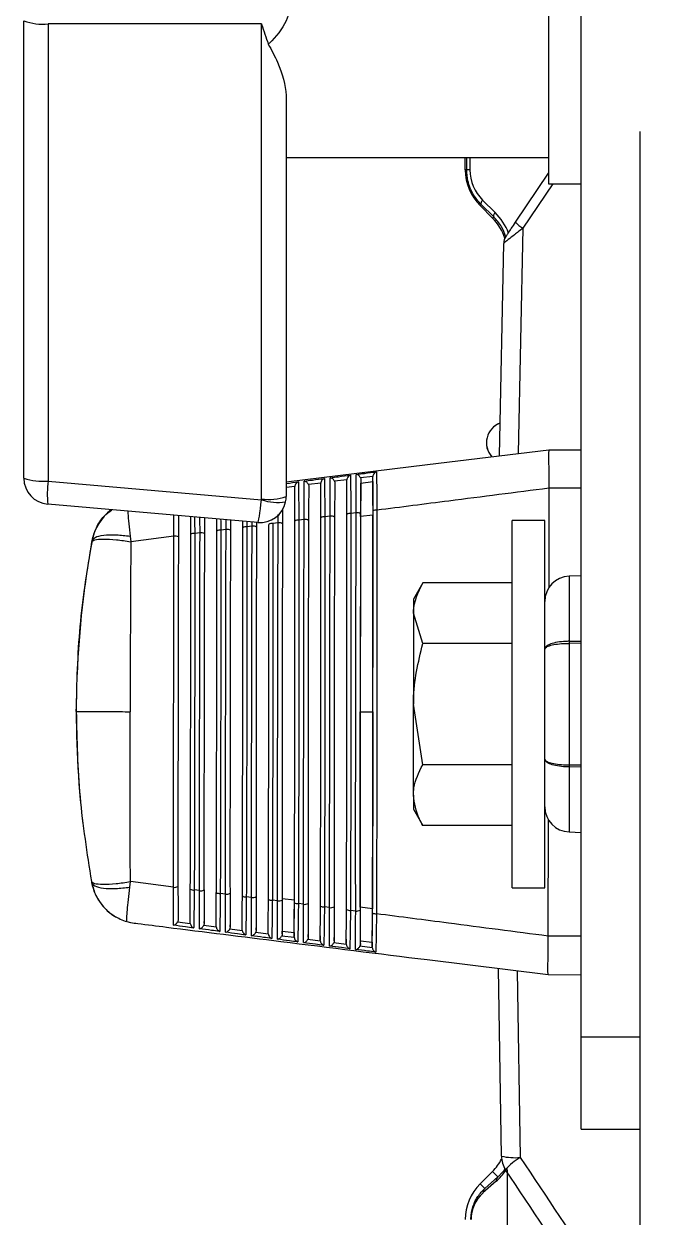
# Model space of a CAD drawing. Extents: x 6 to 134, y 3 to 97.
# Drawn here: x 123.631 to 125.146, y 40.295 to 43.136 of the extents above; entities that cross this region are included whole.
import ezdxf

# ---------------------------------------------------------------- set-up
doc = ezdxf.new("R2010")
doc.units = 0
doc.header["$MEASUREMENT"] = 0
doc.layers.add('OBJECT', color=7, linetype='CONTINUOUS')

msp = doc.modelspace()

# ---------------------------------------------------------------- linework, layer by layer
at = {"layer": 'OBJECT'}
for p, q in [((124.9586, 40.7239), (124.9586, 49.6965)), ((124.8806, 43.6303), (124.8806, 42.7553)), ((123.6306, 42.0547), (123.6306, 43.1433)), ((124.1968, 43.1363), (123.6888, 43.1363)), ((123.6888, 43.1363), (123.6888, 42.0476)), ((124.1968, 42.0047), (124.1968, 43.1363)), ((124.2556, 42.9564), (124.2556, 42.011)), ((125.0986, 40.0165), (125.0986, 42.8801)), ((124.2556, 42.8178), (124.8806, 42.8178)), ((124.6823, 42.7885), (124.6823, 42.8178)), ((124.6856, 42.7885), (124.6856, 42.8178)), ((124.6933, 42.8178), (124.6933, 42.7885)), ((124.6856, 42.7885), (124.6823, 42.7885)), ((124.6933, 42.7885), (124.6856, 42.7885)), ((124.802, 42.6641), (124.8806, 42.7805)), ((124.8908, 42.7553), (124.8194, 42.6495)), ((124.8806, 42.7553), (124.9586, 42.7553)), ((124.72, 42.7062), (124.7175, 42.7037)), ((124.7499, 42.6767), (124.72, 42.7062)), ((124.7233, 42.7168), (124.7532, 42.6873)), ((124.7472, 42.674), (124.7175, 42.7037)), ((124.7499, 42.6767), (124.7472, 42.674)), ((124.8194, 42.6495), (124.8084, 42.1134)), ((124.7636, 42.1082), (124.7737, 42.6136)), ((124.5926, 42.0872), (124.8813, 42.1223)), ((124.8813, 42.1223), (124.9586, 42.1222)), ((124.8813, 42.1223), (124.8813, 42.1223)), ((124.2556, 42.0461), (124.5926, 42.0872)), ((124.4619, 42.0587), (124.4328, 42.055)), ((124.4618, 42.0573), (124.4619, 42.0587)), ((124.4618, 42.0463), (124.4618, 42.0573)), ((123.6888, 42.0476), (124.1966, 42.0032)), ((124.276, 42.0349), (124.2556, 42.0322)), ((124.2758, 42.033), (124.276, 42.0349)), ((124.3379, 42.0428), (124.3087, 42.0391)), ((124.3095, 42.0348), (124.3095, 42.0278)), ((124.3378, 42.0411), (124.3379, 42.0428)), ((124.3999, 42.0508), (124.3708, 42.047)), ((124.3716, 42.0429), (124.3715, 42.0353)), ((124.3998, 42.0492), (124.3999, 42.0508)), ((124.4336, 42.051), (124.4336, 42.0429)), ((124.4336, 42.0429), (124.4618, 42.0463)), ((124.8812, 42.0305), (124.8809, 41.793)), ((124.8812, 42.0307), (124.8812, 42.0305)), ((124.9586, 42.0306), (124.8812, 42.0307)), ((124.1877, 41.9487), (123.6877, 41.9924)), ((124.4223, 41.9719), (124.4098, 41.9703)), ((124.0902, 41.9287), (124.0902, 41.9572)), ((124.123, 41.9544), (124.1229, 41.9303)), ((124.1523, 41.9366), (124.1522, 41.9518)), ((124.1616, 41.951), (124.1617, 41.9386)), ((124.1743, 41.9402), (124.1617, 41.9386)), ((124.1743, 41.9402), (124.1743, 41.9499)), ((124.1849, 41.9489), (124.1848, 41.9382)), ((124.2363, 41.9481), (124.2238, 41.9465)), ((124.2983, 41.956), (124.2858, 41.9544)), ((124.3603, 41.964), (124.3478, 41.9624)), ((124.4622, 41.9662), (124.4329, 41.963)), ((124.8716, 41.954), (124.7936, 41.954)), ((124.7936, 41.079), (124.7936, 41.954)), ((124.8716, 41.079), (124.8716, 41.954)), ((123.884, 41.9164), (123.8854, 41.9032)), ((123.9883, 41.9164), (123.8854, 41.9032)), ((124.0503, 41.9243), (124.0377, 41.9227)), ((124.1123, 41.9322), (124.0997, 41.9306)), ((123.7926, 41.9029), (123.7931, 41.9053)), ((124.5809, 41.8052), (124.5586, 41.7665)), ((124.7936, 41.8052), (124.5809, 41.8052)), ((124.9586, 41.8219), (124.9295, 41.8209)), ((124.9295, 41.8209), (124.9295, 41.6661)), ((124.5586, 41.7665), (124.5586, 41.733)), ((124.5809, 41.6608), (124.5586, 41.733)), ((124.5586, 41.733), (124.5586, 41.5165)), ((124.7936, 41.6608), (124.5809, 41.6608)), ((124.9295, 41.6661), (124.9586, 41.6664)), ((124.9586, 41.6614), (124.9295, 41.6612)), ((124.9295, 41.6612), (124.9295, 41.3718)), ((124.5809, 41.3722), (124.5586, 41.5165)), ((124.5586, 41.3), (124.5586, 41.5165)), ((124.4319, 41.4978), (124.4621, 41.4978)), ((124.7936, 41.3722), (124.5809, 41.3722)), ((124.9295, 41.3718), (124.9586, 41.3716)), ((124.9586, 41.3667), (124.9295, 41.3669)), ((124.9295, 41.3669), (124.9295, 41.2121)), ((124.5586, 41.3), (124.5586, 41.2665)), ((124.5586, 41.2665), (124.5809, 41.2278)), ((124.8798, 40.964), (124.8802, 41.2412)), ((124.7936, 41.2278), (124.5809, 41.2278)), ((124.9295, 41.2121), (124.9586, 41.2111)), ((123.7916, 41.0944), (123.7921, 41.0919)), ((123.883, 41.0807), (123.8844, 41.0938)), ((123.9873, 41.0804), (123.8844, 41.0938)), ((124.0493, 41.0723), (124.0366, 41.0739)), ((124.1112, 41.0642), (124.0986, 41.0659)), ((124.7936, 41.079), (124.8716, 41.079)), ((124.1732, 41.0561), (124.1606, 41.0578)), ((124.2352, 41.048), (124.2226, 41.0497)), ((124.275, 41.05), (124.2459, 41.0531)), ((124.2972, 41.0399), (124.2846, 41.0416)), ((124.3591, 41.0319), (124.3466, 41.0335)), ((124.4611, 41.0294), (124.4318, 41.0327)), ((123.8575, 41.0056), (123.8575, 41.0056)), ((124.4211, 41.0238), (124.4086, 41.0254)), ((123.8756, 40.9985), (123.8848, 40.9962)), ((123.997, 40.9981), (124.0268, 40.9941)), ((124.0591, 40.9898), (124.0887, 40.9858)), ((124.0602, 40.9948), (124.0602, 40.9989)), ((124.1212, 40.9815), (124.1507, 40.9776)), ((124.1222, 40.9864), (124.1222, 40.9912)), ((124.1832, 40.9733), (124.2127, 40.9694)), ((124.1842, 40.9779), (124.1842, 40.9835)), ((124.2462, 40.9696), (124.2462, 40.9759)), ((124.2462, 40.9759), (124.2745, 40.9724)), ((124.2453, 40.9651), (124.2746, 40.9612)), ((124.2745, 40.9724), (124.2745, 40.9631)), ((124.3073, 40.9569), (124.3366, 40.9531)), ((124.3082, 40.9612), (124.3082, 40.9682)), ((124.3365, 40.9647), (124.3364, 40.9548)), ((124.3694, 40.9488), (124.3985, 40.945)), ((124.3702, 40.9529), (124.3702, 40.9605)), ((124.3984, 40.957), (124.3984, 40.9465)), ((124.4322, 40.9446), (124.4322, 40.9528)), ((124.4322, 40.9528), (124.4604, 40.9493)), ((124.4604, 40.9493), (124.4604, 40.9383)), ((124.8798, 40.9638), (124.8798, 40.964)), ((124.9586, 40.9637), (124.8798, 40.9638)), ((124.4314, 40.9407), (124.4605, 40.9369)), ((124.5911, 40.9081), (124.8797, 40.8723)), ((124.7682, 40.4401), (124.7615, 40.8869)), ((124.8062, 40.8814), (124.8132, 40.437)), ((124.8797, 40.8723), (124.9586, 40.8722)), ((124.8797, 40.8723), (124.8797, 40.8723)), ((124.9586, 40.7239), (125.0986, 40.7239)), ((124.9586, 40.5045), (124.9586, 40.7239)), ((124.9586, 40.5045), (125.0986, 40.5045)), ((124.7831, 39.9633), (124.7831, 40.4082)), ((124.7175, 40.374), (124.7472, 40.4037)), ((124.7559, 40.3803), (124.7244, 40.3524)), ((124.7285, 40.363), (124.76, 40.3909)), ((124.76, 40.3909), (124.7472, 40.4037)), ((124.7285, 40.363), (124.7175, 40.374))]:
    msp.add_line(p, q, dxfattribs=at)
at = {"layer": 'OBJECT', "flags": 128}
for points in [[(124.7233, 42.7168), (124.7221, 42.7151), (124.7211, 42.7134), (124.7203, 42.7119), (124.7197, 42.7104), (124.7194, 42.709), (124.7194, 42.7079), (124.7195, 42.7069), (124.72, 42.7062)], [(124.7532, 42.6873), (124.752, 42.6856), (124.751, 42.6839), (124.7502, 42.6824), (124.7497, 42.6809), (124.7493, 42.6795), (124.7493, 42.6784), (124.7495, 42.6774), (124.7499, 42.6767)]]:
    msp.add_lwpolyline(points, dxfattribs=at)
at = {"layer": 'OBJECT'}
for centre, radius, start, end in [((123.6751, 43.2669), 0.1313, 250.1945, 275.9623), ((124.8023, 42.7885), 0.12, 180, 225), ((124.6623, 42.5891), 0.12, 17.7869, 45), ((124.8512, 42.7049), 0.0638, 219.6674, 240.1838), ((124.8037, 42.613), 0.03, 145.9732, 178.8575), ((124.7825, 42.1388), 0.05, 110.3697, 221.5031), ((124.7826, 42.1388), 0.05, 110.8991, 221.4727), ((123.6751, 42.1783), 0.1313, 250.1945, 275.9623), ((123.6931, 42.0547), 0.0625, 180, 265), ((123.9088, 42.0157), 0.2224, 171.7405, 186.0025), ((124.1931, 42.011), 0.0625, 265, 348.19), ((124.1893, 42.0047), 0.0075, 348.19, 0), ((124.2358, 42.1194), 0.1227, 251.3496, 278.6504), ((124.212, 42.1421), 0.1382, 263.6686, 288.3835), ((124.1931, 42.011), 0.0625, 348.19, 0), ((123.9111, 41.8835), 0.12, 127.0782, 169.5144), ((124.4077, 41.9575), 0.013, 80.5814, 124.4976), ((124.4249, 41.9575), 0.0146, 56.9435, 100.0609), ((124.4697, 41.9656), 0.0128, 80.4938, 124.9625), ((124.1769, 41.925), 0.0154, 58.7774, 99.6117), ((124.2216, 41.9332), 0.0135, 80.8584, 123.0781), ((124.2389, 41.9332), 0.0152, 58.3134, 99.7274), ((124.2836, 41.9413), 0.0133, 80.7637, 123.5554), ((124.3009, 41.9413), 0.015, 57.853, 99.8407), ((124.3457, 41.9494), 0.0131, 80.6713, 124.0286), ((124.3629, 41.9494), 0.0148, 57.3964, 99.9519), ((123.9909, 41.9006), 0.016, 60.1919, 99.2514), ((124.0355, 41.9089), 0.014, 81.1574, 121.6211), ((124.0529, 41.9088), 0.0158, 59.7167, 99.3738), ((124.0976, 41.917), 0.0138, 81.0552, 122.111), ((124.1149, 41.9169), 0.0156, 59.2451, 99.4939), ((124.1596, 41.9251), 0.0136, 80.9556, 122.5967), ((126.0055, 41.4959), 2.25, 169.5144, 177.6694), ((124.9316, 41.761), 0.06, 92, 180), ((125.1836, 41.6636), 0.2541, 179.4462, 180.5538), ((126.0055, 41.4959), 2.25, 178.96, 186.7394), ((125.1836, 41.3694), 0.2541, 179.4462, 180.5538), ((124.9316, 41.272), 0.06, 180, 268), ((123.9101, 41.1135), 0.12, 190.3419, 244.0063), ((123.9899, 41.0962), 0.016, 260.6049, 299.6644), ((124.0345, 41.0878), 0.014, 238.2352, 278.699), ((124.0519, 41.0878), 0.0158, 260.4826, 300.1397), ((124.0965, 41.0795), 0.0138, 237.7453, 278.8011), ((124.1138, 41.0795), 0.0156, 260.3624, 300.6112), ((124.1585, 41.0712), 0.0136, 237.2597, 278.9007), ((124.1758, 41.0712), 0.0154, 260.2446, 301.0789), ((124.2205, 41.063), 0.0135, 236.7782, 278.9979), ((124.2378, 41.063), 0.0152, 260.129, 301.543), ((124.2825, 41.0547), 0.0133, 236.3009, 279.0927), ((124.2998, 41.0547), 0.015, 260.0156, 302.0033), ((124.3445, 41.0465), 0.0131, 235.8277, 279.185), ((124.3617, 41.0464), 0.0148, 259.9044, 302.4599), ((124.4065, 41.0382), 0.013, 235.3587, 279.2749), ((124.4237, 41.0382), 0.0146, 259.7955, 302.9128), ((124.4686, 41.03), 0.0128, 234.8938, 279.3625), ((124.6623, 40.4885), 0.12, 315, 332.4204), ((124.8015, 40.592), 0.1555, 257.6215, 274.3019), ((124.8282, 40.441), 0.06, 180.8575, 213.7418), ((124.8743, 40.3285), 0.1245, 119.4185, 140.5048), ((124.7701, 40.3809), 0.0142, 135.5489, 182.6045), ((124.8023, 40.2891), 0.12, 135, 180), ((124.7386, 40.353), 0.0142, 135.5489, 182.6045)]:
    msp.add_arc(centre, radius, start, end, dxfattribs=at)
for centre, major_axis, ratio, start_param, end_param in [((124.7941, 42.7885), (0.1008, 0), 0.999953, 3.141593, 3.933856), ((124.6564, 42.5891), (0.1379, 0), 0.999953, 0.360968, 0.792263), ((124.1931, 42.011), (0.0054, 0.0623), 0.067136, 3.141593, 4.593532), ((124.3809, 41.4979), (0.0028, 2.2143), 0.008727, 4.498356, 4.926421), ((124.4511, 41.4978), (0.0028, 2.217), 0.008727, 1.356281, 1.785312), ((124.4429, 41.4978), (0.0028, 2.2176), 0.008727, 4.494993, 4.929785), ((124.1949, 41.4981), (0.0028, 2.2046), 0.008727, 4.508493, 4.916285), ((124.2651, 41.498), (0.0028, 2.2072), 0.008727, 1.366399, 1.775193), ((124.2569, 41.498), (0.0028, 2.2078), 0.008727, 4.505106, 4.919672), ((124.3271, 41.498), (0.0028, 2.2105), 0.008727, 1.363019, 1.778574), ((124.3189, 41.498), (0.0028, 2.2111), 0.008727, 4.501727, 4.923051), ((124.3891, 41.4979), (0.0028, 2.2137), 0.008727, 1.359646, 1.781947), ((124.0171, 41.4983), (0.0028, 2.1942), 0.008727, 1.380004, 1.761588), ((124.0089, 41.4984), (0.0028, 2.1948), 0.008727, 4.518704, 4.906074), ((124.0791, 41.4983), (0.0028, 2.1975), 0.008727, 1.376591, 1.765002), ((124.0709, 41.4983), (0.0028, 2.1981), 0.008727, 4.515292, 4.909486), ((124.1411, 41.4982), (0.0028, 2.2007), 0.008727, 1.373185, 1.768407), ((124.1329, 41.4982), (0.0028, 2.2013), 0.008727, 4.511889, 4.912889), ((124.2031, 41.4981), (0.0028, 2.204), 0.008727, 1.369788, 1.771804), ((124.6594, 40.4885), (0.1453, 0), 0.996752, 5.439095, 5.672127), ((124.7808, 40.2891), (0.0849, 0), 0.996752, 2.297502, 3.141593)]:
    msp.add_ellipse(centre, major_axis=major_axis, ratio=ratio, start_param=start_param, end_param=end_param, dxfattribs=at)
for points, knots in [([(124.213, 43.2975), (124.2237, 43.2866), (124.2402, 43.2698), (124.2583, 43.2385), (124.2684, 43.2062), (124.2665, 43.1717), (124.2517, 43.1304), (124.2308, 43.1047), (124.2138, 43.0888), (124.213, 43.088)], [0, 0, 0, 0, 0.190457, 0.293194, 0.446601, 0.600717, 0.707922, 0.98553, 1, 1, 1, 1]), ([(124.1968, 43.1363), (124.1969, 43.136), (124.2023, 43.1198), (124.2077, 43.1038), (124.213, 43.088)], [0, 0, 0, 0, 0.017276, 1, 1, 1, 1]), ([(124.213, 43.088), (124.2207, 43.0737), (124.2426, 43.0329), (124.2547, 42.9871), (124.2555, 42.9595), (124.2556, 42.9564)], [0, 0, 0, 0, 0.324577, 0.922742, 1, 1, 1, 1]), ([(124.72, 42.7062), (124.7137, 42.7135), (124.6996, 42.7296), (124.6876, 42.7589), (124.6862, 42.7799), (124.6856, 42.7885)], [0, 0, 0, 0, 0.324417, 0.721533, 1, 1, 1, 1]), ([(124.7786, 42.6293), (124.7757, 42.6375), (124.7692, 42.6558), (124.7568, 42.6693), (124.7499, 42.6767)], [0, 0, 0, 0, 0.449279, 1, 1, 1, 1]), ([(124.8194, 42.6495), (124.8125, 42.6442), (124.7997, 42.6345), (124.7855, 42.6235), (124.7779, 42.6174), (124.7743, 42.6144), (124.7739, 42.6138), (124.7737, 42.6136)], [0, 0, 0, 0, 0.304114, 0.568602, 0.748, 0.871127, 1, 1, 1, 1]), ([(124.7788, 42.6298), (124.779, 42.6299), (124.7792, 42.6302), (124.7811, 42.6331), (124.7851, 42.6391), (124.7924, 42.6499), (124.7986, 42.659), (124.802, 42.6641)], [0, 0, 0, 0, 0.105248, 0.21011, 0.376734, 0.652861, 1, 1, 1, 1]), ([(124.8813, 42.1223), (124.881, 42.1209), (124.8804, 42.1182), (124.8806, 42.0974), (124.8813, 42.0677), (124.8812, 42.0428), (124.8812, 42.0307)], [0, 0, 0, 0, 0.253584, 0.507165, 0.760847, 1, 1, 1, 1]), ([(124.2984, 42.0475), (124.305, 42.0484), (124.321, 42.0504), (124.3371, 42.0525), (124.3465, 42.0537)], [0, 0, 0, 0, 0.412497, 1, 1, 1, 1]), ([(124.3465, 42.0537), (124.3465, 42.0537), (124.3457, 42.0534), (124.3437, 42.0523), (124.341, 42.0499), (124.3388, 42.0464), (124.3382, 42.0439), (124.3379, 42.0428)], [0, 0, 0, 0, 0.007883, 0.210618, 0.547453, 0.798165, 1, 1, 1, 1]), ([(124.3465, 42.0537), (124.3465, 42.053), (124.3466, 42.0506), (124.3468, 42.0417), (124.3471, 42.0212), (124.3475, 41.9915), (124.3477, 41.9705), (124.3478, 41.9624)], [0, 0, 0, 0, 0.059218, 0.209832, 0.510595, 0.811653, 1, 1, 1, 1]), ([(124.3603, 41.964), (124.3603, 41.9704), (124.3602, 41.99), (124.3601, 42.0193), (124.3602, 42.042), (124.3603, 42.052), (124.3604, 42.0548), (124.3604, 42.0555)], [0, 0, 0, 0, 0.150136, 0.453531, 0.756488, 0.940721, 1, 1, 1, 1]), ([(124.3604, 42.0555), (124.367, 42.0564), (124.3831, 42.0584), (124.3991, 42.0605), (124.4085, 42.0617)], [0, 0, 0, 0, 0.412528, 1, 1, 1, 1]), ([(124.3708, 42.047), (124.3703, 42.048), (124.3692, 42.0502), (124.3664, 42.053), (124.3634, 42.0548), (124.3613, 42.0554), (124.3604, 42.0555), (124.3604, 42.0555)], [0, 0, 0, 0, 0.203476, 0.450054, 0.773099, 0.991938, 1, 1, 1, 1]), ([(124.4085, 42.0617), (124.4085, 42.0617), (124.4076, 42.0614), (124.4055, 42.0603), (124.4029, 42.0577), (124.4007, 42.0543), (124.4002, 42.0519), (124.3999, 42.0508)], [0, 0, 0, 0, 0.007812, 0.231081, 0.559204, 0.802812, 1, 1, 1, 1]), ([(124.4085, 42.0617), (124.4085, 42.061), (124.4086, 42.0587), (124.4088, 42.0502), (124.4091, 42.03), (124.4095, 42.0002), (124.4097, 41.9788), (124.4098, 41.9703)], [0, 0, 0, 0, 0.059495, 0.208459, 0.505892, 0.803608, 1, 1, 1, 1]), ([(124.4223, 41.9719), (124.4223, 41.9784), (124.4222, 41.9979), (124.4221, 42.0272), (124.4222, 42.0501), (124.4223, 42.06), (124.4224, 42.0628), (124.4224, 42.0635)], [0, 0, 0, 0, 0.1485033, 0.4485957, 0.7482556, 0.9404445, 1, 1, 1, 1]), ([(124.4224, 42.0635), (124.429, 42.0643), (124.4451, 42.0664), (124.4611, 42.0684), (124.4705, 42.0696)], [0, 0, 0, 0, 0.412557, 1, 1, 1, 1]), ([(124.4328, 42.055), (124.4324, 42.056), (124.4314, 42.0579), (124.429, 42.0606), (124.426, 42.0627), (124.4236, 42.0633), (124.4225, 42.0635), (124.4224, 42.0635)], [0, 0, 0, 0, 0.199298, 0.397083, 0.7009, 0.992023, 1, 1, 1, 1]), ([(124.4328, 42.055), (124.4332, 42.0539), (124.4335, 42.0526), (124.4336, 42.0512), (124.4336, 42.051)], [0, 0, 0, 0, 0.843628, 1, 1, 1, 1]), ([(124.4624, 41.9761), (124.4624, 41.9879), (124.4623, 42.0116), (124.4621, 42.0413), (124.4619, 42.0518), (124.4618, 42.0573)], [0, 0, 0, 0, 0.324207, 0.64849, 1, 1, 1, 1]), ([(124.4705, 42.0696), (124.4705, 42.0696), (124.4695, 42.0693), (124.4674, 42.0682), (124.4647, 42.0656), (124.4627, 42.0621), (124.4621, 42.0598), (124.4619, 42.0587)], [0, 0, 0, 0, 0.007744, 0.250695, 0.570354, 0.807208, 1, 1, 1, 1]), ([(124.4705, 42.0696), (124.4705, 42.069), (124.4706, 42.0668), (124.4708, 42.0585), (124.4711, 42.0388), (124.4715, 42.009), (124.4718, 41.9872), (124.4719, 41.9782)], [0, 0, 0, 0, 0.059775, 0.207161, 0.501412, 0.795934, 1, 1, 1, 1]), ([(124.2556, 42.0419), (124.2558, 42.042), (124.2654, 42.0432), (124.2751, 42.0445), (124.2845, 42.0457)], [0, 0, 0, 0, 0.021094, 1, 1, 1, 1]), ([(124.2763, 41.9524), (124.2763, 41.9643), (124.2762, 41.988), (124.2761, 42.0169), (124.2759, 42.0277), (124.2758, 42.033)], [0, 0, 0, 0, 0.336461, 0.673003, 1, 1, 1, 1]), ([(124.2845, 42.0457), (124.2844, 42.0457), (124.2838, 42.0454), (124.2818, 42.0444), (124.2792, 42.042), (124.2769, 42.0384), (124.2762, 42.036), (124.276, 42.0349)], [0, 0, 0, 0, 0.007956, 0.189278, 0.535067, 0.793252, 1, 1, 1, 1]), ([(124.2845, 42.0457), (124.2845, 42.045), (124.2846, 42.0424), (124.2848, 42.0332), (124.2851, 42.0123), (124.2855, 41.9827), (124.2857, 41.9621), (124.2858, 41.9544)], [0, 0, 0, 0, 0.0589431, 0.2112846, 0.5155345, 0.8200925, 1, 1, 1, 1]), ([(124.2983, 41.956), (124.2983, 41.9625), (124.2982, 41.9821), (124.2981, 42.0115), (124.2982, 42.034), (124.2983, 42.0439), (124.2984, 42.0468), (124.2984, 42.0475)], [0, 0, 0, 0, 0.151845, 0.458695, 0.765103, 0.940995, 1, 1, 1, 1]), ([(124.3087, 42.0391), (124.3082, 42.0401), (124.307, 42.0423), (124.3042, 42.0451), (124.3013, 42.0468), (124.2992, 42.0474), (124.2984, 42.0475), (124.2984, 42.0475)], [0, 0, 0, 0, 0.2074879, 0.4604428, 0.7908055, 0.9918501, 1, 1, 1, 1]), ([(124.3087, 42.0391), (124.3087, 42.039), (124.3092, 42.0379), (124.3095, 42.0364), (124.3095, 42.035), (124.3095, 42.0348)], [0, 0, 0, 0, 0.022497, 0.828092, 1, 1, 1, 1]), ([(124.3095, 42.0348), (124.3094, 42.0293), (124.3092, 42.0185), (124.309, 41.9894), (124.3089, 41.9658), (124.3088, 41.954)], [0, 0, 0, 0, 0.332714, 0.665366, 1, 1, 1, 1]), ([(124.3383, 41.9603), (124.3383, 41.9721), (124.3383, 41.9959), (124.3381, 42.025), (124.3379, 42.0357), (124.3378, 42.0411)], [0, 0, 0, 0, 0.332167, 0.664414, 1, 1, 1, 1]), ([(124.3708, 42.047), (124.3711, 42.0459), (124.3715, 42.0445), (124.3716, 42.0431), (124.3716, 42.0429)], [0, 0, 0, 0, 0.835977, 1, 1, 1, 1]), ([(124.3716, 42.0429), (124.3715, 42.0377), (124.3712, 42.0272), (124.371, 41.9982), (124.3709, 41.9741), (124.3708, 41.9619)], [0, 0, 0, 0, 0.3284365, 0.6568141, 1, 1, 1, 1]), ([(124.4003, 41.9682), (124.4003, 41.98), (124.4003, 42.0037), (124.4001, 42.0332), (124.3999, 42.0438), (124.3998, 42.0492)], [0, 0, 0, 0, 0.328087, 0.656253, 1, 1, 1, 1]), ([(124.4336, 42.051), (124.4335, 42.0459), (124.4333, 42.0358), (124.433, 42.0069), (124.4329, 41.9825), (124.4328, 41.9698)], [0, 0, 0, 0, 0.324373, 0.64869, 1, 1, 1, 1]), ([(124.4329, 41.963), (124.433, 41.9759), (124.4331, 42.0018), (124.4333, 42.0282), (124.4335, 42.0391), (124.4336, 42.0429)], [0, 0, 0, 0, 0.396562, 0.793191, 1, 1, 1, 1]), ([(124.4618, 42.0463), (124.4619, 42.0387), (124.4621, 42.0236), (124.4622, 41.9936), (124.4622, 41.9735), (124.4622, 41.9662)], [0, 0, 0, 0, 0.390004, 0.779955, 1, 1, 1, 1]), ([(124.8812, 42.0305), (124.8018, 42.0204), (124.6654, 42.003), (124.529, 41.9855), (124.4719, 41.9782)], [0, 0, 0, 0, 0.5814492, 1, 1, 1, 1]), ([(123.7931, 41.9053), (123.796, 41.9159), (123.8018, 41.9371), (123.8187, 41.9627), (123.8337, 41.9743), (123.8401, 41.9791)], [0, 0, 0, 0, 0.366945, 0.73389, 1, 1, 1, 1]), ([(123.8781, 41.9758), (123.8782, 41.9741), (123.8788, 41.9667), (123.8807, 41.9466), (123.8829, 41.9264), (123.884, 41.9164)], [0, 0, 0, 0, 0.12546, 0.56273, 1, 1, 1, 1]), ([(124.2363, 41.9481), (124.2363, 41.9548), (124.2362, 41.962), (124.2362, 41.968), (124.2362, 41.9683)], [0, 0, 0, 0, 0.946162, 1, 1, 1, 1]), ([(124.247, 41.9813), (124.247, 41.9806), (124.2469, 41.9709), (124.2469, 41.9581), (124.2468, 41.9461)], [0, 0, 0, 0, 0.0671159, 1, 1, 1, 1]), ([(124.4098, 41.9703), (124.4098, 41.9638), (124.4099, 41.9312), (124.4099, 41.7933), (124.4098, 41.5721), (124.4094, 41.2875), (124.4089, 41.1132), (124.4086, 41.0254)], [0, 0, 0, 0, 0.021019, 0.105105, 0.442277, 0.719147, 1, 1, 1, 1]), ([(124.4211, 41.0238), (124.4211, 41.0303), (124.4211, 41.0629), (124.421, 41.2008), (124.4211, 41.4224), (124.4216, 41.7082), (124.4221, 41.8836), (124.4223, 41.9719)], [0, 0, 0, 0, 0.020946, 0.104745, 0.440757, 0.718361, 1, 1, 1, 1]), ([(124.4719, 41.9782), (124.4719, 41.9717), (124.4719, 41.9391), (124.4719, 41.8014), (124.4718, 41.5776), (124.4714, 41.2874), (124.4709, 41.1078), (124.4706, 41.0173)], [0, 0, 0, 0, 0.020664, 0.10333, 0.434805, 0.715264, 1, 1, 1, 1]), ([(123.9883, 41.9164), (123.9883, 41.9229), (123.9882, 41.941), (123.9882, 41.9564), (123.9881, 41.9662)], [0, 0, 0, 0, 0.363039, 1, 1, 1, 1]), ([(123.9992, 41.9652), (123.9991, 41.9579), (123.999, 41.9429), (123.9989, 41.9241), (123.9989, 41.9145)], [0, 0, 0, 0, 0.491149, 1, 1, 1, 1]), ([(124.0282, 41.9208), (124.0282, 41.9332), (124.0282, 41.9487), (124.0281, 41.9603), (124.0281, 41.9627)], [0, 0, 0, 0, 0.798567, 1, 1, 1, 1]), ([(124.0372, 41.9619), (124.0373, 41.9547), (124.0375, 41.9426), (124.0376, 41.9285), (124.0377, 41.9227)], [0, 0, 0, 0, 0.5871241, 1, 1, 1, 1]), ([(124.0503, 41.9243), (124.0503, 41.9309), (124.0502, 41.944), (124.0502, 41.9552), (124.0502, 41.9607)], [0, 0, 0, 0, 0.503088, 1, 1, 1, 1]), ([(124.061, 41.9598), (124.061, 41.9571), (124.0609, 41.9464), (124.0609, 41.9327), (124.0609, 41.9224)], [0, 0, 0, 0, 0.248443, 1, 1, 1, 1]), ([(124.0994, 41.9564), (124.0995, 41.954), (124.0995, 41.9462), (124.0996, 41.937), (124.0997, 41.9306)], [0, 0, 0, 0, 0.302084, 1, 1, 1, 1]), ([(124.1123, 41.9322), (124.1123, 41.9389), (124.1122, 41.9471), (124.1122, 41.9541), (124.1122, 41.9553)], [0, 0, 0, 0, 0.821055, 1, 1, 1, 1]), ([(124.1732, 41.0561), (124.1732, 41.0627), (124.1732, 41.0953), (124.1732, 41.2335), (124.1733, 41.4449), (124.1737, 41.7086), (124.1741, 41.8627), (124.1743, 41.9402)], [0, 0, 0, 0, 0.022484, 0.112433, 0.473117, 0.735079, 1, 1, 1, 1]), ([(124.2238, 41.9465), (124.2238, 41.94), (124.2238, 41.9073), (124.2238, 41.7692), (124.2237, 41.5558), (124.2233, 41.2877), (124.2228, 41.1293), (124.2226, 41.0497)], [0, 0, 0, 0, 0.02216, 0.110811, 0.466294, 0.731564, 1, 1, 1, 1]), ([(124.2352, 41.048), (124.2352, 41.0546), (124.2352, 41.0872), (124.2351, 41.2253), (124.2352, 41.4393), (124.2357, 41.7085), (124.2361, 41.8679), (124.2363, 41.9481)], [0, 0, 0, 0, 0.022079, 0.110408, 0.464595, 0.730691, 1, 1, 1, 1]), ([(124.2858, 41.9544), (124.2858, 41.9479), (124.2858, 41.9153), (124.2858, 41.7772), (124.2857, 41.5612), (124.2853, 41.2876), (124.2849, 41.1239), (124.2846, 41.0416)], [0, 0, 0, 0, 0.0217658, 0.1088425, 0.4580073, 0.72729, 1, 1, 1, 1]), ([(124.2972, 41.0399), (124.2972, 41.0465), (124.2971, 41.0791), (124.2971, 41.2172), (124.2972, 41.4337), (124.2976, 41.7084), (124.2981, 41.8731), (124.2983, 41.956)], [0, 0, 0, 0, 0.021688, 0.108454, 0.456371, 0.726448, 1, 1, 1, 1]), ([(124.3478, 41.9624), (124.3478, 41.9558), (124.3478, 41.9232), (124.3479, 41.7853), (124.3478, 41.5667), (124.3474, 41.2875), (124.3469, 41.1185), (124.3466, 41.0335)], [0, 0, 0, 0, 0.021386, 0.106942, 0.450006, 0.723153, 1, 1, 1, 1]), ([(124.3591, 41.0319), (124.3591, 41.0384), (124.3591, 41.071), (124.3591, 41.209), (124.3592, 41.4281), (124.3596, 41.7083), (124.3601, 41.8784), (124.3603, 41.964)], [0, 0, 0, 0, 0.021311, 0.106567, 0.448429, 0.72234, 1, 1, 1, 1]), ([(124.4329, 41.963), (124.4327, 41.8697), (124.4322, 41.7158), (124.432, 41.5595), (124.4319, 41.4978)], [0, 0, 0, 0, 0.6057656, 1, 1, 1, 1]), ([(124.4621, 41.4978), (124.4622, 41.5766), (124.4623, 41.7341), (124.4623, 41.8889), (124.4622, 41.9662)], [0, 0, 0, 0, 0.500491, 1, 1, 1, 1]), ([(123.7931, 41.9053), (123.7948, 41.9083), (123.7985, 41.9144), (123.8195, 41.9195), (123.8493, 41.9206), (123.8727, 41.9178), (123.884, 41.9164)], [0, 0, 0, 0, 0.2415614, 0.5, 0.7584386, 1, 1, 1, 1]), ([(123.9873, 41.0804), (123.9873, 41.0869), (123.9873, 41.1197), (123.9873, 41.2581), (123.9874, 41.4616), (123.9878, 41.7088), (123.9882, 41.847), (123.9883, 41.9164)], [0, 0, 0, 0, 0.023792, 0.118973, 0.500646, 0.749188, 1, 1, 1, 1]), ([(124.0377, 41.9227), (124.0377, 41.9161), (124.0377, 41.8834), (124.0377, 41.745), (124.0376, 41.5394), (124.0372, 41.2879), (124.0368, 41.1455), (124.0366, 41.0739)], [0, 0, 0, 0, 0.02343, 0.1171643, 0.4930361, 0.7452944, 1, 1, 1, 1]), ([(124.0493, 41.0723), (124.0493, 41.0788), (124.0493, 41.1116), (124.0492, 41.2499), (124.0494, 41.4561), (124.0498, 41.7087), (124.0501, 41.8522), (124.0503, 41.9243)], [0, 0, 0, 0, 0.023339, 0.11671, 0.491124, 0.744318, 1, 1, 1, 1]), ([(124.0997, 41.9306), (124.0997, 41.9241), (124.0997, 41.8914), (124.0998, 41.7531), (124.0996, 41.5449), (124.0992, 41.2878), (124.0988, 41.1401), (124.0986, 41.0659)], [0, 0, 0, 0, 0.022991, 0.114968, 0.483791, 0.740558, 1, 1, 1, 1]), ([(124.1112, 41.0642), (124.1112, 41.0707), (124.1112, 41.1035), (124.1112, 41.2417), (124.1113, 41.4505), (124.1117, 41.7086), (124.1121, 41.8575), (124.1123, 41.9322)], [0, 0, 0, 0, 0.0229036, 0.114532, 0.4819543, 0.7396177, 1, 1, 1, 1]), ([(124.1617, 41.9386), (124.1617, 41.932), (124.1617, 41.8993), (124.1618, 41.7611), (124.1617, 41.5503), (124.1613, 41.2877), (124.1608, 41.1347), (124.1606, 41.0578)], [0, 0, 0, 0, 0.022568, 0.112852, 0.474884, 0.735984, 1, 1, 1, 1]), ([(123.7926, 41.9029), (123.7942, 41.9047), (123.7975, 41.9084), (123.819, 41.9101), (123.8496, 41.9086), (123.8737, 41.9049), (123.8854, 41.9032)], [0, 0, 0, 0, 0.24117, 0.5, 0.75883, 1, 1, 1, 1]), ([(123.8854, 41.9032), (123.885, 41.8367), (123.8842, 41.7027), (123.884, 41.5669), (123.8839, 41.4985)], [0, 0, 0, 0, 0.496376, 1, 1, 1, 1]), ([(124.5586, 41.733), (124.5586, 41.7347), (124.559, 41.7591), (124.5704, 41.783), (124.5809, 41.8052)], [0, 0, 0, 0, 0.070214, 1, 1, 1, 1]), ([(124.5586, 41.5165), (124.5586, 41.5199), (124.559, 41.5687), (124.5704, 41.6164), (124.5809, 41.6608)], [0, 0, 0, 0, 0.0702136, 1, 1, 1, 1]), ([(124.9295, 41.6661), (124.9266, 41.666), (124.917, 41.6658), (124.9011, 41.664), (124.8849, 41.66), (124.8742, 41.6543), (124.8716, 41.6498), (124.8716, 41.6474), (124.8716, 41.6474)], [0, 0, 0, 0, 0.093063, 0.311107, 0.536526, 0.766298, 0.99553, 1, 1, 1, 1]), ([(124.8716, 41.6474), (124.8716, 41.6474), (124.8716, 41.6477), (124.8717, 41.6484), (124.8724, 41.65), (124.8755, 41.653), (124.8849, 41.6567), (124.9011, 41.6597), (124.917, 41.661), (124.9266, 41.6611), (124.9295, 41.6612)], [0, 0, 0, 0, 0.004468, 0.036716, 0.090608, 0.23434, 0.463858, 0.689062, 0.906977, 1, 1, 1, 1]), ([(123.7555, 41.4987), (123.7573, 41.4987), (123.7609, 41.4987), (123.7904, 41.4986), (123.8334, 41.4986), (123.8675, 41.4985), (123.8839, 41.4985)], [0, 0, 0, 0, 0.240773, 0.5, 0.759227, 1, 1, 1, 1]), ([(123.8844, 41.0938), (123.8841, 41.1604), (123.8837, 41.2944), (123.8838, 41.4301), (123.8839, 41.4985)], [0, 0, 0, 0, 0.496376, 1, 1, 1, 1]), ([(124.4318, 41.0327), (124.4317, 41.1259), (124.4317, 41.2799), (124.4319, 41.4362), (124.4319, 41.4978)], [0, 0, 0, 0, 0.605766, 1, 1, 1, 1]), ([(124.4621, 41.4978), (124.462, 41.419), (124.4617, 41.2615), (124.4613, 41.1067), (124.4611, 41.0294)], [0, 0, 0, 0, 0.500491, 1, 1, 1, 1]), ([(124.5586, 41.3), (124.5589, 41.3057), (124.5599, 41.3301), (124.5718, 41.3539), (124.5809, 41.3722)], [0, 0, 0, 0, 0.231849, 1, 1, 1, 1]), ([(124.9295, 41.3669), (124.9266, 41.367), (124.917, 41.3672), (124.9011, 41.369), (124.8849, 41.373), (124.8742, 41.3787), (124.8716, 41.3832), (124.8716, 41.3856), (124.8716, 41.3856)], [0, 0, 0, 0, 0.093063, 0.311107, 0.536526, 0.766298, 0.99553, 1, 1, 1, 1]), ([(124.8716, 41.3856), (124.8716, 41.3856), (124.8716, 41.3853), (124.8717, 41.3846), (124.8724, 41.383), (124.8755, 41.38), (124.8849, 41.3763), (124.9011, 41.3734), (124.917, 41.372), (124.9266, 41.3719), (124.9295, 41.3718)], [0, 0, 0, 0, 0.004468, 0.036716, 0.090608, 0.23434, 0.463858, 0.689062, 0.906977, 1, 1, 1, 1]), ([(124.5809, 41.2278), (124.5782, 41.2328), (124.565, 41.2563), (124.5614, 41.2807), (124.5586, 41.3)], [0, 0, 0, 0, 0.2110008, 1, 1, 1, 1]), ([(123.7916, 41.0944), (123.7932, 41.0926), (123.7965, 41.0889), (123.8179, 41.0871), (123.8486, 41.0885), (123.8727, 41.0921), (123.8844, 41.0938)], [0, 0, 0, 0, 0.2411698, 0.5, 0.7588302, 1, 1, 1, 1]), ([(123.7921, 41.0919), (123.7938, 41.089), (123.7974, 41.0828), (123.8185, 41.0777), (123.8482, 41.0765), (123.8717, 41.0793), (123.883, 41.0807)], [0, 0, 0, 0, 0.241561, 0.5, 0.758439, 1, 1, 1, 1]), ([(123.9871, 40.9899), (123.9871, 40.9908), (123.987, 40.994), (123.9869, 41.0047), (123.9869, 41.0277), (123.9871, 41.0567), (123.9872, 41.0751), (123.9873, 41.0804)], [0, 0, 0, 0, 0.0576777, 0.2194138, 0.5433769, 0.8677646, 1, 1, 1, 1]), ([(123.9978, 41.0823), (123.9978, 41.0703), (123.9979, 41.0464), (123.998, 41.0191), (123.9982, 41.0081), (123.9983, 41.0034)], [0, 0, 0, 0, 0.361189, 0.722456, 1, 1, 1, 1]), ([(124.0265, 40.9968), (124.0266, 41.003), (124.0268, 41.0154), (124.027, 41.0443), (124.0271, 41.066), (124.0271, 41.0759)], [0, 0, 0, 0, 0.352894, 0.705727, 1, 1, 1, 1]), ([(124.0366, 41.0739), (124.0365, 41.0674), (124.0363, 41.0478), (124.0358, 41.0182), (124.0355, 40.9967), (124.0352, 40.987), (124.0352, 40.9843), (124.0351, 40.9834)], [0, 0, 0, 0, 0.16013, 0.483001, 0.805363, 0.942123, 1, 1, 1, 1]), ([(124.0491, 40.9816), (124.0491, 40.9824), (124.049, 40.9855), (124.0489, 40.9958), (124.0489, 41.0184), (124.0491, 41.0476), (124.0492, 41.0665), (124.0493, 41.0723)], [0, 0, 0, 0, 0.057936, 0.217495, 0.537029, 0.856977, 1, 1, 1, 1]), ([(124.0598, 41.0742), (124.0598, 41.0623), (124.0598, 41.0383), (124.06, 41.0107), (124.0602, 40.9998), (124.0602, 40.9948)], [0, 0, 0, 0, 0.355595, 0.711266, 1, 1, 1, 1]), ([(124.0885, 40.9883), (124.0886, 40.9943), (124.0888, 41.0063), (124.089, 41.0353), (124.0891, 41.0575), (124.0891, 41.0678)], [0, 0, 0, 0, 0.347531, 0.695003, 1, 1, 1, 1]), ([(124.0986, 41.0659), (124.0985, 41.0594), (124.0983, 41.0398), (124.0979, 41.0102), (124.0975, 40.9885), (124.0972, 40.9787), (124.0972, 40.9759), (124.0971, 40.9751)], [0, 0, 0, 0, 0.158035, 0.476676, 0.794816, 0.941861, 1, 1, 1, 1]), ([(124.1111, 40.9732), (124.111, 40.974), (124.111, 40.977), (124.1109, 40.987), (124.1109, 41.0092), (124.111, 41.0385), (124.1112, 41.0579), (124.1112, 41.0642)], [0, 0, 0, 0, 0.058198, 0.215687, 0.531014, 0.846742, 1, 1, 1, 1]), ([(124.1218, 41.0662), (124.1218, 41.0542), (124.1218, 41.0303), (124.122, 41.0024), (124.1222, 40.9914), (124.1222, 40.9864)], [0, 0, 0, 0, 0.350315, 0.700707, 1, 1, 1, 1]), ([(124.1505, 40.9798), (124.1506, 40.9856), (124.1508, 40.9973), (124.151, 41.0263), (124.1511, 41.0489), (124.1512, 41.0598)], [0, 0, 0, 0, 0.342466, 0.684876, 1, 1, 1, 1]), ([(124.1837, 41.0581), (124.1838, 41.0462), (124.1838, 41.0223), (124.184, 40.994), (124.1841, 40.9831), (124.1842, 40.9779)], [0, 0, 0, 0, 0.345325, 0.690725, 1, 1, 1, 1]), ([(124.1606, 41.0578), (124.1605, 41.0513), (124.1603, 41.0317), (124.1599, 41.0022), (124.1595, 40.9802), (124.1592, 40.9704), (124.1591, 40.9676), (124.1591, 40.9668)], [0, 0, 0, 0, 0.156042, 0.470658, 0.784781, 0.941595, 1, 1, 1, 1]), ([(124.173, 40.9649), (124.173, 40.9657), (124.173, 40.9685), (124.1729, 40.9783), (124.1728, 41), (124.173, 41.0295), (124.1732, 41.0493), (124.1732, 41.0561)], [0, 0, 0, 0, 0.058463, 0.213983, 0.525307, 0.837021, 1, 1, 1, 1]), ([(124.2125, 40.9714), (124.2126, 40.9771), (124.2128, 40.9883), (124.213, 41.0173), (124.2131, 41.0404), (124.2132, 41.0517)], [0, 0, 0, 0, 0.337675, 0.675297, 1, 1, 1, 1]), ([(124.2226, 41.0497), (124.2225, 41.0432), (124.2223, 41.0236), (124.2219, 40.9942), (124.2215, 40.972), (124.2212, 40.9621), (124.2211, 40.9593), (124.2211, 40.9585)], [0, 0, 0, 0, 0.154143, 0.464926, 0.775223, 0.941326, 1, 1, 1, 1]), ([(124.235, 40.9567), (124.235, 40.9574), (124.235, 40.9601), (124.2349, 40.9696), (124.2348, 40.9909), (124.235, 41.0205), (124.2351, 41.0408), (124.2352, 41.048)], [0, 0, 0, 0, 0.058731, 0.212374, 0.519887, 0.827777, 1, 1, 1, 1]), ([(124.2457, 41.05), (124.2457, 41.0381), (124.2458, 41.0143), (124.246, 40.9857), (124.2461, 40.9748), (124.2462, 40.9696)], [0, 0, 0, 0, 0.340601, 0.681276, 1, 1, 1, 1]), ([(124.2745, 40.9724), (124.2746, 40.9805), (124.2748, 40.9969), (124.275, 41.0262), (124.275, 41.0446), (124.275, 41.05)], [0, 0, 0, 0, 0.414011, 0.827964, 1, 1, 1, 1]), ([(124.2745, 40.9631), (124.2746, 40.9685), (124.2748, 40.9794), (124.275, 41.0083), (124.2751, 41.0319), (124.2752, 41.0436)], [0, 0, 0, 0, 0.333137, 0.666224, 1, 1, 1, 1]), ([(124.2846, 41.0416), (124.2846, 41.0351), (124.2843, 41.0156), (124.2839, 40.9862), (124.2835, 40.9638), (124.2832, 40.9539), (124.2831, 40.951), (124.2831, 40.9503)], [0, 0, 0, 0, 0.152333, 0.459461, 0.766109, 0.941054, 1, 1, 1, 1]), ([(124.297, 40.9485), (124.297, 40.9492), (124.2969, 40.9518), (124.2968, 40.9609), (124.2968, 40.9818), (124.2969, 41.0116), (124.2971, 41.0322), (124.2972, 41.0399)], [0, 0, 0, 0, 0.0590025, 0.2108559, 0.5147339, 0.8189796, 1, 1, 1, 1]), ([(124.3077, 41.042), (124.3077, 41.0301), (124.3078, 41.0063), (124.3079, 40.9773), (124.3081, 40.9665), (124.3082, 40.9612)], [0, 0, 0, 0, 0.336123, 0.672318, 1, 1, 1, 1]), ([(124.3364, 40.9548), (124.3365, 40.96), (124.3368, 40.9705), (124.337, 40.9994), (124.3371, 41.0234), (124.3372, 41.0356)], [0, 0, 0, 0, 0.328834, 0.657619, 1, 1, 1, 1]), ([(124.3466, 41.0335), (124.3466, 41.027), (124.3463, 41.0075), (124.3459, 40.9782), (124.3455, 40.9556), (124.3452, 40.9457), (124.3451, 40.9428), (124.3451, 40.9422)], [0, 0, 0, 0, 0.150605, 0.454244, 0.75741, 0.940779, 1, 1, 1, 1]), ([(124.359, 40.9403), (124.359, 40.941), (124.3589, 40.9434), (124.3588, 40.9523), (124.3588, 40.9728), (124.3589, 41.0026), (124.3591, 41.0237), (124.3591, 41.0319)], [0, 0, 0, 0, 0.059276, 0.209421, 0.509831, 0.810598, 1, 1, 1, 1]), ([(124.3697, 41.0339), (124.3697, 41.0221), (124.3697, 40.9983), (124.3699, 40.969), (124.3701, 40.9583), (124.3702, 40.9529)], [0, 0, 0, 0, 0.331872, 0.663815, 1, 1, 1, 1]), ([(124.4318, 41.0327), (124.4318, 41.0197), (124.4318, 40.9938), (124.432, 40.9674), (124.4321, 40.9565), (124.4322, 40.9528)], [0, 0, 0, 0, 0.396562, 0.793191, 1, 1, 1, 1]), ([(123.9983, 41.0034), (123.9981, 41.002), (123.998, 41.0002), (123.9972, 40.9986), (123.997, 40.9981)], [0, 0, 0, 0, 0.73075, 1, 1, 1, 1]), ([(124.3984, 40.9465), (124.3985, 40.9516), (124.3987, 40.9617), (124.399, 40.9905), (124.3991, 41.0149), (124.3992, 41.0275)], [0, 0, 0, 0, 0.324747, 0.649448, 1, 1, 1, 1]), ([(124.4086, 41.0254), (124.4086, 41.0189), (124.4083, 40.9994), (124.4079, 40.9702), (124.4074, 40.9474), (124.4072, 40.9375), (124.4071, 40.9347), (124.4071, 40.934)], [0, 0, 0, 0, 0.148954, 0.449261, 0.7491, 0.940502, 1, 1, 1, 1]), ([(124.421, 40.9322), (124.421, 40.9329), (124.4209, 40.9352), (124.4208, 40.9437), (124.4207, 40.9638), (124.4209, 40.9937), (124.4211, 41.0152), (124.4211, 41.0238)], [0, 0, 0, 0, 0.059553, 0.208066, 0.505163, 0.802607, 1, 1, 1, 1]), ([(124.4316, 41.0259), (124.4317, 41.014), (124.4317, 40.9903), (124.4319, 40.9607), (124.4321, 40.9501), (124.4322, 40.9446)], [0, 0, 0, 0, 0.327832, 0.655734, 1, 1, 1, 1]), ([(124.4604, 40.9493), (124.4605, 40.9568), (124.4608, 40.9719), (124.461, 41.0019), (124.461, 41.0221), (124.4611, 41.0294)], [0, 0, 0, 0, 0.390004, 0.779955, 1, 1, 1, 1]), ([(124.4604, 40.9383), (124.4605, 40.9432), (124.4607, 40.9529), (124.461, 40.9817), (124.4611, 41.0064), (124.4612, 41.0195)], [0, 0, 0, 0, 0.320862, 0.641681, 1, 1, 1, 1]), ([(124.4706, 41.0173), (124.4706, 41.0109), (124.4703, 40.9914), (124.4699, 40.9622), (124.4694, 40.9392), (124.4692, 40.9293), (124.4691, 40.9266), (124.4691, 40.9259)], [0, 0, 0, 0, 0.147376, 0.444496, 0.741154, 0.940222, 1, 1, 1, 1]), ([(124.8798, 40.964), (124.8005, 40.9743), (124.6641, 40.9921), (124.5277, 41.0099), (124.4706, 41.0173)], [0, 0, 0, 0, 0.581449, 1, 1, 1, 1]), ([(123.8848, 40.9962), (123.8905, 40.9955), (123.9189, 40.9919), (124.0383, 40.977), (124.268, 40.9483), (124.4751, 40.9225), (124.5911, 40.9081)], [0, 0, 0, 0, 0.024148, 0.120739, 0.507103, 1, 1, 1, 1]), ([(123.9871, 40.9899), (123.9871, 40.9899), (123.9875, 40.99), (123.9891, 40.9905), (123.9919, 40.9919), (123.995, 40.9948), (123.9964, 40.9971), (123.997, 40.9981)], [0, 0, 0, 0, 0.008659, 0.099997, 0.471213, 0.763081, 1, 1, 1, 1]), ([(124.0351, 40.9834), (124.0285, 40.9843), (124.0125, 40.9865), (123.9965, 40.9887), (123.9871, 40.9899)], [0, 0, 0, 0, 0.412316, 1, 1, 1, 1]), ([(124.0268, 40.9941), (124.0267, 40.9944), (124.0265, 40.9953), (124.0265, 40.9962), (124.0265, 40.9968)], [0, 0, 0, 0, 0.349939, 1, 1, 1, 1]), ([(124.0268, 40.9941), (124.0272, 40.993), (124.028, 40.9903), (124.0306, 40.9867), (124.0331, 40.9845), (124.0348, 40.9836), (124.0351, 40.9834), (124.0351, 40.9834)], [0, 0, 0, 0, 0.229448, 0.521602, 0.905447, 0.991713, 1, 1, 1, 1]), ([(124.0491, 40.9816), (124.0491, 40.9816), (124.0495, 40.9817), (124.0513, 40.9821), (124.0541, 40.9836), (124.0572, 40.9865), (124.0585, 40.9888), (124.0591, 40.9898)], [0, 0, 0, 0, 0.008547, 0.122921, 0.485786, 0.769314, 1, 1, 1, 1]), ([(124.0971, 40.9751), (124.0905, 40.976), (124.0745, 40.9781), (124.0585, 40.9803), (124.0491, 40.9816)], [0, 0, 0, 0, 0.412356, 1, 1, 1, 1]), ([(124.0602, 40.9948), (124.0601, 40.9935), (124.06, 40.9918), (124.0593, 40.9902), (124.0591, 40.9898)], [0, 0, 0, 0, 0.750494, 1, 1, 1, 1]), ([(124.0887, 40.9858), (124.0887, 40.9861), (124.0885, 40.9869), (124.0885, 40.9877), (124.0885, 40.9883)], [0, 0, 0, 0, 0.324163, 1, 1, 1, 1]), ([(124.0887, 40.9858), (124.0891, 40.9847), (124.0899, 40.9821), (124.0924, 40.9785), (124.0949, 40.9762), (124.0967, 40.9753), (124.0971, 40.9751), (124.0971, 40.9751)], [0, 0, 0, 0, 0.223273, 0.506281, 0.880299, 0.991802, 1, 1, 1, 1]), ([(124.1111, 40.9732), (124.1111, 40.9732), (124.1116, 40.9733), (124.1134, 40.9738), (124.1163, 40.9754), (124.1193, 40.9782), (124.1206, 40.9805), (124.1212, 40.9815)], [0, 0, 0, 0, 0.00844, 0.145047, 0.499694, 0.77523, 1, 1, 1, 1]), ([(124.1591, 40.9668), (124.1525, 40.9677), (124.1365, 40.9698), (124.1205, 40.972), (124.1111, 40.9732)], [0, 0, 0, 0, 0.412394, 1, 1, 1, 1]), ([(124.1222, 40.9864), (124.1221, 40.9851), (124.122, 40.9834), (124.1213, 40.9819), (124.1212, 40.9815)], [0, 0, 0, 0, 0.771743, 1, 1, 1, 1]), ([(124.1507, 40.9776), (124.1507, 40.9778), (124.1505, 40.9785), (124.1505, 40.9793), (124.1505, 40.9798)], [0, 0, 0, 0, 0.2936648, 1, 1, 1, 1]), ([(124.1507, 40.9776), (124.151, 40.9764), (124.1517, 40.9739), (124.1542, 40.9703), (124.1568, 40.968), (124.1586, 40.967), (124.1591, 40.9668), (124.1591, 40.9668)], [0, 0, 0, 0, 0.217446, 0.491759, 0.85615, 0.991886, 1, 1, 1, 1]), ([(124.173, 40.9649), (124.1731, 40.9649), (124.1737, 40.965), (124.1756, 40.9656), (124.1785, 40.9672), (124.1814, 40.97), (124.1827, 40.9722), (124.1832, 40.9733)], [0, 0, 0, 0, 0.008339, 0.166404, 0.51297, 0.780848, 1, 1, 1, 1]), ([(124.1842, 40.9779), (124.1841, 40.9767), (124.184, 40.975), (124.1834, 40.9736), (124.1832, 40.9733)], [0, 0, 0, 0, 0.794582, 1, 1, 1, 1]), ([(124.2211, 40.9585), (124.2145, 40.9594), (124.1985, 40.9615), (124.1825, 40.9637), (124.173, 40.9649)], [0, 0, 0, 0, 0.41243, 1, 1, 1, 1]), ([(124.2127, 40.9694), (124.2126, 40.9695), (124.2125, 40.9702), (124.2125, 40.9709), (124.2125, 40.9714)], [0, 0, 0, 0, 0.25744, 1, 1, 1, 1]), ([(124.2127, 40.9694), (124.213, 40.9682), (124.2136, 40.9657), (124.216, 40.9622), (124.2186, 40.9598), (124.2205, 40.9588), (124.2211, 40.9586), (124.2211, 40.9585)], [0, 0, 0, 0, 0.211945, 0.477991, 0.832968, 0.991967, 1, 1, 1, 1]), ([(124.235, 40.9567), (124.2351, 40.9567), (124.2358, 40.9568), (124.2377, 40.9573), (124.2407, 40.959), (124.2436, 40.9618), (124.2447, 40.9641), (124.2453, 40.9651)], [0, 0, 0, 0, 0.008242, 0.187016, 0.525647, 0.786187, 1, 1, 1, 1]), ([(124.2831, 40.9503), (124.2765, 40.9512), (124.2605, 40.9533), (124.2444, 40.9554), (124.235, 40.9567)], [0, 0, 0, 0, 0.412464, 1, 1, 1, 1]), ([(124.2462, 40.9696), (124.2461, 40.9683), (124.246, 40.9667), (124.2454, 40.9653), (124.2453, 40.9651)], [0, 0, 0, 0, 0.8191098, 1, 1, 1, 1]), ([(124.2746, 40.9612), (124.2746, 40.9613), (124.2745, 40.962), (124.2745, 40.9626), (124.2745, 40.9631)], [0, 0, 0, 0, 0.214161, 1, 1, 1, 1]), ([(124.2746, 40.9612), (124.2749, 40.9601), (124.2755, 40.9576), (124.2778, 40.9541), (124.2804, 40.9517), (124.2824, 40.9506), (124.2831, 40.9503), (124.2831, 40.9503)], [0, 0, 0, 0, 0.206748, 0.464933, 0.810722, 0.992044, 1, 1, 1, 1]), ([(124.297, 40.9485), (124.2971, 40.9485), (124.2978, 40.9486), (124.2999, 40.9491), (124.3028, 40.9509), (124.3057, 40.9537), (124.3068, 40.9559), (124.3073, 40.9569)], [0, 0, 0, 0, 0.00815, 0.206907, 0.537753, 0.791262, 1, 1, 1, 1]), ([(124.3451, 40.9422), (124.3385, 40.943), (124.3225, 40.9451), (124.3064, 40.9472), (124.297, 40.9485)], [0, 0, 0, 0, 0.412497, 1, 1, 1, 1]), ([(124.3082, 40.9612), (124.3081, 40.96), (124.308, 40.9585), (124.3074, 40.9571), (124.3073, 40.9569)], [0, 0, 0, 0, 0.845441, 1, 1, 1, 1]), ([(124.3366, 40.9531), (124.3366, 40.9532), (124.3365, 40.9537), (124.3365, 40.9543), (124.3364, 40.9548)], [0, 0, 0, 0, 0.162033, 1, 1, 1, 1]), ([(124.3366, 40.9531), (124.3368, 40.952), (124.3374, 40.9495), (124.3396, 40.946), (124.3423, 40.9435), (124.3443, 40.9425), (124.3451, 40.9422), (124.3451, 40.9422)], [0, 0, 0, 0, 0.201835, 0.452547, 0.789382, 0.992117, 1, 1, 1, 1]), ([(124.359, 40.9403), (124.359, 40.9403), (124.3601, 40.9405), (124.3624, 40.9411), (124.3654, 40.9431), (124.3679, 40.9458), (124.3689, 40.9478), (124.3694, 40.9488)], [0, 0, 0, 0, 0.00806, 0.282725, 0.593802, 0.796123, 1, 1, 1, 1]), ([(124.3702, 40.9529), (124.3701, 40.9517), (124.37, 40.9502), (124.3695, 40.9489), (124.3694, 40.9488)], [0, 0, 0, 0, 0.873708, 1, 1, 1, 1]), ([(124.3985, 40.945), (124.3985, 40.945), (124.3985, 40.9455), (124.3984, 40.946), (124.3984, 40.9465)], [0, 0, 0, 0, 0.098577, 1, 1, 1, 1]), ([(124.3985, 40.945), (124.3988, 40.9439), (124.3993, 40.9415), (124.4014, 40.938), (124.4041, 40.9355), (124.4062, 40.9344), (124.4071, 40.934), (124.4071, 40.934)], [0, 0, 0, 0, 0.197188, 0.440796, 0.768919, 0.992188, 1, 1, 1, 1]), ([(124.4322, 40.9446), (124.4321, 40.9434), (124.432, 40.9421), (124.4315, 40.9408), (124.4314, 40.9407)], [0, 0, 0, 0, 0.9040593, 1, 1, 1, 1]), ([(124.8797, 40.8723), (124.8794, 40.8736), (124.8789, 40.8764), (124.8791, 40.8971), (124.8799, 40.9269), (124.8799, 40.9517), (124.8798, 40.9638)], [0, 0, 0, 0, 0.253584, 0.507165, 0.760847, 1, 1, 1, 1]), ([(124.4071, 40.934), (124.4005, 40.9349), (124.3845, 40.937), (124.3684, 40.9391), (124.359, 40.9403)], [0, 0, 0, 0, 0.412528, 1, 1, 1, 1]), ([(124.421, 40.9322), (124.421, 40.9322), (124.4222, 40.9323), (124.4245, 40.933), (124.4276, 40.9351), (124.43, 40.9377), (124.431, 40.9397), (124.4314, 40.9407)], [0, 0, 0, 0, 0.007977, 0.2991, 0.602917, 0.800702, 1, 1, 1, 1]), ([(124.4691, 40.9259), (124.4625, 40.9268), (124.4464, 40.9289), (124.4304, 40.931), (124.421, 40.9322)], [0, 0, 0, 0, 0.412557, 1, 1, 1, 1]), ([(124.4605, 40.9369), (124.4605, 40.9369), (124.4605, 40.9374), (124.4604, 40.9378), (124.4604, 40.9383)], [0, 0, 0, 0, 0.020265, 1, 1, 1, 1]), ([(124.4605, 40.9369), (124.4607, 40.9358), (124.4612, 40.9334), (124.4633, 40.93), (124.466, 40.9274), (124.4681, 40.9263), (124.469, 40.9259), (124.4691, 40.9259)], [0, 0, 0, 0, 0.1927916, 0.4296456, 0.749305, 0.9922555, 1, 1, 1, 1]), ([(124.8132, 40.437), (124.8755, 40.3434), (124.9983, 40.1592), (125.1214, 39.9746), (125.182, 39.8837)], [0, 0, 0, 0, 0.507765, 1, 1, 1, 1]), ([(124.76, 40.3909), (124.7619, 40.3926), (124.7677, 40.3977), (124.7735, 40.405), (124.7774, 40.4099)], [0, 0, 0, 0, 0.326527, 1, 1, 1, 1]), ([(125.1462, 39.8568), (125.0858, 39.9473), (124.963, 40.1311), (124.8405, 40.3145), (124.7783, 40.4077)], [0, 0, 0, 0, 0.492181, 1, 1, 1, 1]), ([(124.6956, 40.2891), (124.6957, 40.2917), (124.6958, 40.2978), (124.6973, 40.3087), (124.7024, 40.3278), (124.7132, 40.3473), (124.723, 40.3573), (124.7285, 40.363)], [0, 0, 0, 0, 0.046981, 0.113569, 0.227343, 0.564865, 1, 1, 1, 1])]:
    msp.add_open_spline(points, degree=3, knots=knots, dxfattribs=at)
for points in [[(123.7555, 41.4987), (123.7571, 41.5665), (123.7604, 41.702), (123.7819, 41.8359), (123.7926, 41.9029)], [(123.7555, 41.4987), (123.757, 41.4309), (123.7599, 41.2953), (123.781, 41.1613), (123.7916, 41.0944)], [(123.7921, 41.0919), (123.7949, 41.0813), (123.8006, 41.0599), (123.8197, 41.0326), (123.8448, 41.0105), (123.8654, 41.0025), (123.8756, 40.9985)], [(123.8756, 40.9985), (123.8757, 41.0012), (123.8757, 41.0067), (123.8772, 41.0254), (123.8796, 41.0501), (123.8818, 41.0705), (123.883, 41.0807)]]:
    msp.add_open_spline(points, degree=3, dxfattribs=at)

doc.saveas('drawing.dxf')
